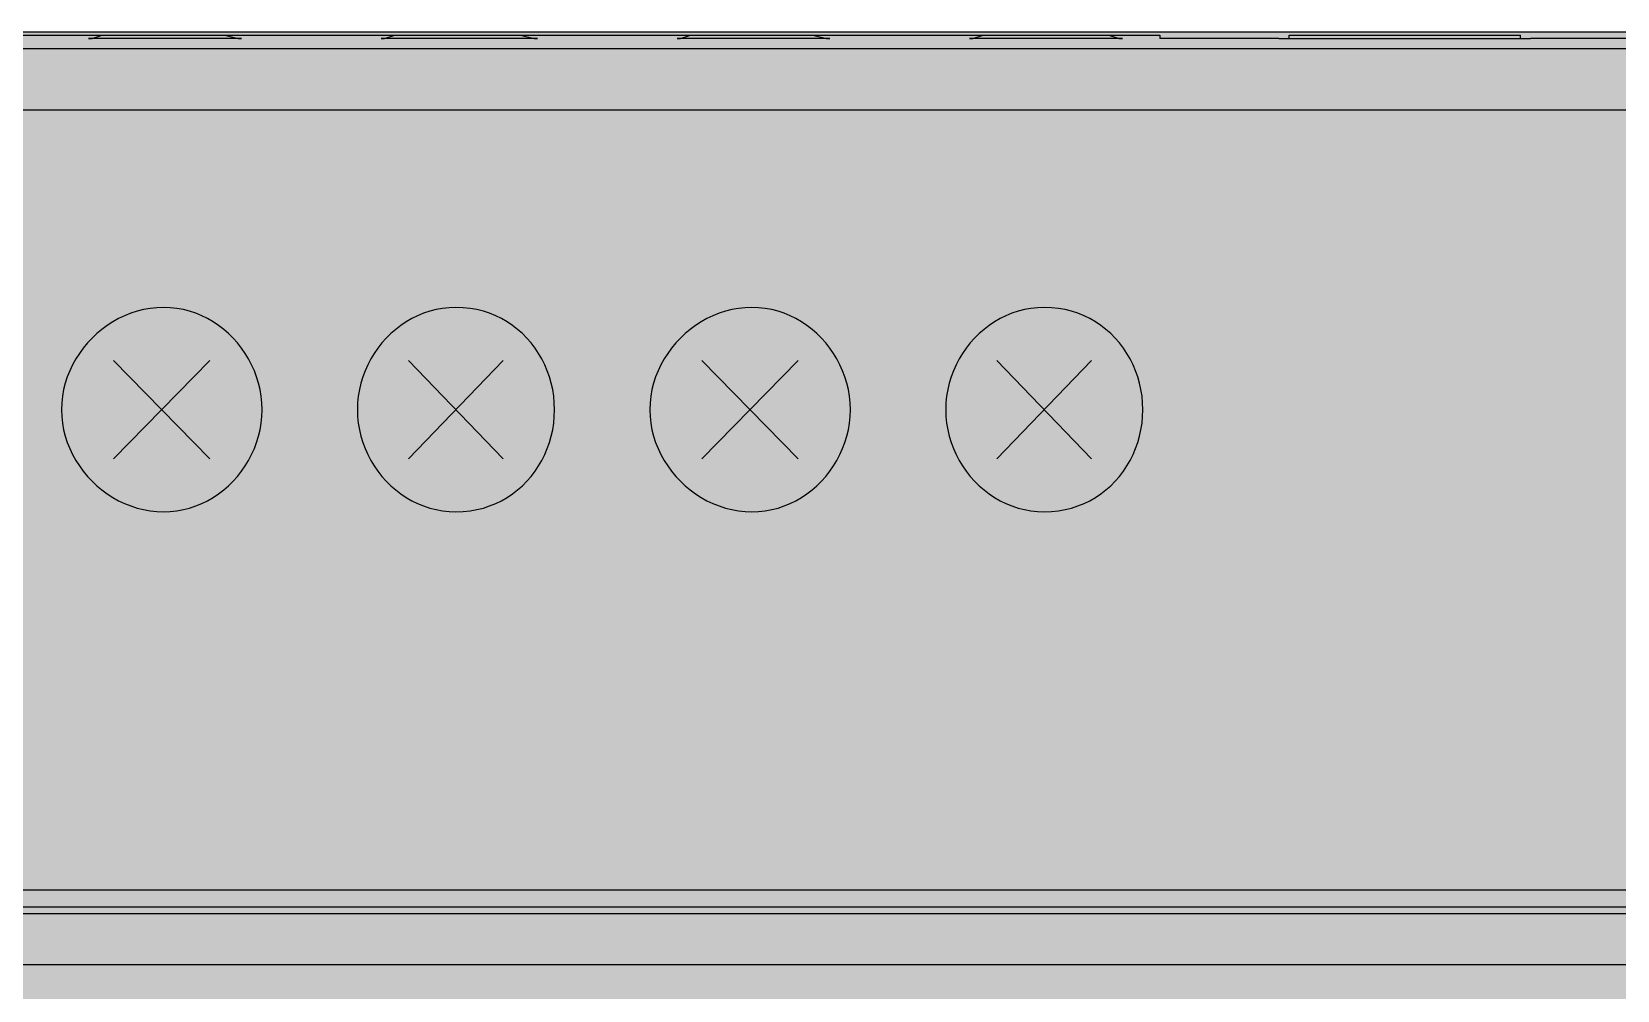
# Model space of a CAD drawing. Header units: millimetres. Extents: x 0 to 966, y -664 to 90.
# Drawn here: x 286 to 327.11, y -194.84 to -170 of the extents above; entities that cross this region are included whole.
import ezdxf

# ---------------------------------------------------------------- set-up
doc = ezdxf.new("R2010")
doc.units = ezdxf.units.MM
for name, color, linetype in [('HDL_BODY', 7, 'Continuous'), ('HDL_COLOUR', 7, 'Continuous'), ('HDL_DETAIL', 7, 'Continuous'), ('HDL_PRINT', 7, 'Continuous')]:
    doc.layers.add(name, color=color, linetype=linetype)

# ---------------------------------------------------------------- blocks, each defined once
blk = doc.blocks.new('M_R8.10.1_FRONT')
at = {"layer": 'HDL_BODY', "true_color": 0x202126}
blk.add_hatch(color=250, dxfattribs=at).paths.add_polyline_path([(0, 0), (144, 0), (144, 90), (0, 90)])
at = {"layer": 'HDL_BODY', "true_color": 0x2a2a30}
blk.add_hatch(color=250, dxfattribs=at).paths.add_polyline_path([(0.4, 20.52), (143.6, 20.52), (143.6, 68.31), (0.4, 68.31)])
at = {"layer": 'HDL_COLOUR', "true_color": 0x1a332c}
for points in [[(41.974, 80.207), (41.968, 80.383), (41.95, 80.556), (41.922, 80.726), (41.882, 80.894), (41.833, 81.057), (41.773, 81.217), (41.703, 81.371), (41.624, 81.521), (41.537, 81.665), (41.441, 81.804), (41.336, 81.936), (41.225, 82.06), (41.105, 82.178), (40.979, 82.288), (40.846, 82.389), (40.707, 82.482), (40.562, 82.566), (40.412, 82.64), (40.256, 82.704), (40.096, 82.757), (39.932, 82.799), (39.764, 82.83), (39.592, 82.849), (39.417, 82.855), (39.242, 82.849), (39.069, 82.83), (38.899, 82.799), (38.731, 82.757), (38.568, 82.704), (38.409, 82.64), (38.254, 82.566), (38.104, 82.482), (37.96, 82.389), (37.822, 82.288), (37.69, 82.178), (37.565, 82.06), (37.448, 81.936), (37.338, 81.804), (37.237, 81.665), (37.144, 81.521), (37.06, 81.371), (36.986, 81.217), (36.923, 81.057), (36.869, 80.894), (36.827, 80.726), (36.797, 80.556), (36.778, 80.383), (36.771, 80.207), (36.778, 80.032), (36.797, 79.859), (36.827, 79.688), (36.869, 79.521), (36.923, 79.358), (36.986, 79.198), (37.06, 79.043), (37.144, 78.894), (37.237, 78.749), (37.338, 78.611), (37.448, 78.479), (37.565, 78.354), (37.69, 78.237), (37.822, 78.127), (37.96, 78.026), (38.104, 77.933), (38.254, 77.849), (38.409, 77.775), (38.568, 77.711), (38.731, 77.658), (38.899, 77.616), (39.069, 77.585), (39.242, 77.566), (39.417, 77.56), (39.592, 77.566), (39.764, 77.585), (39.932, 77.616), (40.096, 77.658), (40.256, 77.711), (40.412, 77.775), (40.562, 77.849), (40.707, 77.933), (40.846, 78.026), (40.979, 78.127), (41.105, 78.237), (41.225, 78.354), (41.336, 78.479), (41.441, 78.611), (41.537, 78.749), (41.624, 78.894), (41.703, 79.043), (41.773, 79.198), (41.833, 79.358), (41.882, 79.521), (41.922, 79.688), (41.95, 79.859), (41.968, 80.032), (41.974, 80.207)], [(49.557, 80.207), (49.552, 80.383), (49.535, 80.556), (49.509, 80.726), (49.472, 80.894), (49.425, 81.057), (49.368, 81.217), (49.303, 81.371), (49.228, 81.521), (49.144, 81.665), (49.051, 81.804), (48.95, 81.936), (48.841, 82.06), (48.724, 82.178), (48.6, 82.288), (48.469, 82.389), (48.33, 82.482), (48.185, 82.566), (48.033, 82.64), (47.875, 82.704), (47.711, 82.757), (47.541, 82.799), (47.366, 82.83), (47.186, 82.849), (47, 82.855), (46.826, 82.849), (46.654, 82.83), (46.486, 82.799), (46.321, 82.757), (46.161, 82.704), (46.006, 82.64), (45.856, 82.566), (45.711, 82.482), (45.572, 82.389), (45.439, 82.288), (45.313, 82.178), (45.193, 82.06), (45.081, 81.936), (44.977, 81.804), (44.881, 81.665), (44.793, 81.521), (44.715, 81.371), (44.645, 81.217), (44.585, 81.057), (44.535, 80.894), (44.496, 80.726), (44.467, 80.556), (44.45, 80.383), (44.444, 80.207), (44.45, 80.032), (44.467, 79.859), (44.496, 79.688), (44.535, 79.521), (44.585, 79.358), (44.645, 79.198), (44.715, 79.043), (44.793, 78.894), (44.881, 78.749), (44.977, 78.611), (45.081, 78.479), (45.193, 78.354), (45.313, 78.237), (45.439, 78.127), (45.572, 78.026), (45.711, 77.933), (45.856, 77.849), (46.006, 77.775), (46.161, 77.711), (46.321, 77.658), (46.486, 77.616), (46.654, 77.585), (46.826, 77.566), (47, 77.56), (47.186, 77.566), (47.366, 77.585), (47.541, 77.616), (47.711, 77.658), (47.875, 77.711), (48.033, 77.775), (48.185, 77.849), (48.33, 77.933), (48.469, 78.026), (48.6, 78.127), (48.724, 78.237), (48.841, 78.354), (48.95, 78.479), (49.051, 78.611), (49.144, 78.749), (49.228, 78.894), (49.303, 79.043), (49.368, 79.198), (49.425, 79.358), (49.472, 79.521), (49.509, 79.688), (49.535, 79.859), (49.552, 80.032), (49.557, 80.207)], [(57.23, 80.207), (57.224, 80.383), (57.206, 80.556), (57.178, 80.726), (57.138, 80.894), (57.088, 81.057), (57.028, 81.217), (56.959, 81.371), (56.88, 81.521), (56.793, 81.665), (56.696, 81.804), (56.592, 81.936), (56.48, 82.06), (56.361, 82.178), (56.235, 82.288), (56.102, 82.389), (55.963, 82.482), (55.818, 82.566), (55.668, 82.64), (55.512, 82.704), (55.352, 82.757), (55.188, 82.799), (55.02, 82.83), (54.848, 82.849), (54.673, 82.855), (54.498, 82.849), (54.325, 82.83), (54.154, 82.799), (53.987, 82.757), (53.824, 82.704), (53.664, 82.64), (53.51, 82.566), (53.36, 82.482), (53.216, 82.389), (53.078, 82.288), (52.946, 82.178), (52.821, 82.06), (52.704, 81.936), (52.594, 81.804), (52.492, 81.665), (52.4, 81.521), (52.316, 81.371), (52.242, 81.217), (52.178, 81.057), (52.125, 80.894), (52.083, 80.726), (52.052, 80.556), (52.034, 80.383), (52.027, 80.207), (52.034, 80.032), (52.052, 79.859), (52.083, 79.688), (52.125, 79.521), (52.178, 79.358), (52.242, 79.198), (52.316, 79.043), (52.4, 78.894), (52.492, 78.749), (52.594, 78.611), (52.704, 78.479), (52.821, 78.354), (52.946, 78.237), (53.078, 78.127), (53.216, 78.026), (53.36, 77.933), (53.51, 77.849), (53.664, 77.775), (53.824, 77.711), (53.987, 77.658), (54.154, 77.616), (54.325, 77.585), (54.498, 77.566), (54.673, 77.56), (54.848, 77.566), (55.02, 77.585), (55.188, 77.616), (55.352, 77.658), (55.512, 77.711), (55.668, 77.775), (55.818, 77.849), (55.963, 77.933), (56.102, 78.026), (56.235, 78.127), (56.361, 78.237), (56.48, 78.354), (56.592, 78.479), (56.696, 78.611), (56.793, 78.749), (56.88, 78.894), (56.959, 79.043), (57.028, 79.198), (57.088, 79.358), (57.138, 79.521), (57.178, 79.688), (57.206, 79.859), (57.224, 80.032), (57.23, 80.207)], [(64.813, 80.207), (64.807, 80.383), (64.791, 80.556), (64.764, 80.726), (64.728, 80.894), (64.681, 81.057), (64.624, 81.217), (64.558, 81.371), (64.483, 81.521), (64.399, 81.665), (64.307, 81.804), (64.206, 81.936), (64.097, 82.06), (63.98, 82.178), (63.856, 82.288), (63.724, 82.389), (63.586, 82.482), (63.44, 82.566), (63.289, 82.64), (63.13, 82.704), (62.966, 82.757), (62.797, 82.799), (62.622, 82.83), (62.441, 82.849), (62.256, 82.855), (62.081, 82.849), (61.91, 82.83), (61.741, 82.799), (61.577, 82.757), (61.417, 82.704), (61.262, 82.64), (61.111, 82.566), (60.966, 82.482), (60.827, 82.389), (60.695, 82.288), (60.568, 82.178), (60.449, 82.06), (60.337, 81.936), (60.233, 81.804), (60.137, 81.665), (60.049, 81.521), (59.97, 81.371), (59.901, 81.217), (59.841, 81.057), (59.791, 80.894), (59.752, 80.726), (59.723, 80.556), (59.706, 80.383), (59.7, 80.207), (59.706, 80.032), (59.723, 79.859), (59.752, 79.688), (59.791, 79.521), (59.841, 79.358), (59.901, 79.198), (59.97, 79.043), (60.049, 78.894), (60.137, 78.749), (60.233, 78.611), (60.337, 78.479), (60.449, 78.354), (60.568, 78.237), (60.695, 78.127), (60.827, 78.026), (60.966, 77.933), (61.111, 77.849), (61.262, 77.775), (61.417, 77.711), (61.577, 77.658), (61.741, 77.616), (61.91, 77.585), (62.081, 77.566), (62.256, 77.56), (62.441, 77.566), (62.622, 77.585), (62.797, 77.616), (62.966, 77.658), (63.13, 77.711), (63.289, 77.775), (63.44, 77.849), (63.586, 77.933), (63.724, 78.026), (63.856, 78.127), (63.98, 78.237), (64.097, 78.354), (64.206, 78.479), (64.307, 78.611), (64.399, 78.749), (64.483, 78.894), (64.558, 79.043), (64.624, 79.198), (64.681, 79.358), (64.728, 79.521), (64.764, 79.688), (64.791, 79.859), (64.807, 80.032), (64.813, 80.207)]]:
    blk.add_hatch(color=250, dxfattribs=at).paths.add_polyline_path(points)
at = {"layer": 'HDL_COLOUR', "true_color": 0x9ea4a8}
for points in [[(41.193, 80.207), (41.178, 80.449), (41.131, 80.687), (41.055, 80.917), (40.949, 81.134), (40.817, 81.336), (40.66, 81.518), (40.481, 81.678), (40.283, 81.812), (40.069, 81.92), (39.844, 81.997), (39.61, 82.045), (39.373, 82.061), (39.135, 82.045), (38.901, 81.997), (38.676, 81.92), (38.462, 81.812), (38.264, 81.678), (38.085, 81.518), (37.928, 81.336), (37.796, 81.134), (37.69, 80.917), (37.614, 80.687), (37.567, 80.449), (37.552, 80.207), (37.567, 79.966), (37.614, 79.728), (37.69, 79.498), (37.796, 79.281), (37.928, 79.079), (38.085, 78.897), (38.264, 78.737), (38.462, 78.603), (38.676, 78.495), (38.901, 78.417), (39.135, 78.37), (39.373, 78.354), (39.61, 78.37), (39.844, 78.417), (40.069, 78.495), (40.283, 78.603), (40.481, 78.737), (40.66, 78.897), (40.817, 79.079), (40.949, 79.281), (41.055, 79.498), (41.131, 79.728), (41.178, 79.966)], [(48.79, 80.207), (48.775, 80.449), (48.729, 80.687), (48.654, 80.917), (48.55, 81.134), (48.42, 81.336), (48.266, 81.518), (48.09, 81.678), (47.895, 81.812), (47.685, 81.92), (47.464, 81.997), (47.234, 82.045), (47, 82.061), (46.767, 82.045), (46.537, 81.997), (46.316, 81.92), (46.106, 81.812), (45.911, 81.678), (45.735, 81.518), (45.581, 81.336), (45.451, 81.134), (45.347, 80.917), (45.272, 80.687), (45.226, 80.449), (45.211, 80.207), (45.226, 79.966), (45.272, 79.728), (45.347, 79.498), (45.451, 79.281), (45.581, 79.079), (45.735, 78.897), (45.911, 78.737), (46.106, 78.603), (46.316, 78.495), (46.537, 78.417), (46.767, 78.37), (47, 78.354), (47.234, 78.37), (47.464, 78.417), (47.685, 78.495), (47.895, 78.603), (48.09, 78.737), (48.266, 78.897), (48.42, 79.079), (48.55, 79.281), (48.654, 79.498), (48.729, 79.728), (48.775, 79.966)], [(56.449, 80.207), (56.434, 80.449), (56.387, 80.687), (56.311, 80.917), (56.205, 81.134), (56.073, 81.336), (55.916, 81.518), (55.737, 81.678), (55.539, 81.812), (55.325, 81.92), (55.1, 81.997), (54.866, 82.045), (54.628, 82.061), (54.391, 82.045), (54.157, 81.997), (53.932, 81.92), (53.718, 81.812), (53.52, 81.678), (53.341, 81.518), (53.184, 81.336), (53.052, 81.134), (52.946, 80.917), (52.87, 80.687), (52.823, 80.449), (52.808, 80.207), (52.823, 79.966), (52.87, 79.728), (52.946, 79.498), (53.052, 79.281), (53.184, 79.079), (53.341, 78.897), (53.52, 78.737), (53.718, 78.603), (53.932, 78.495), (54.157, 78.417), (54.391, 78.37), (54.628, 78.354), (54.866, 78.37), (55.1, 78.417), (55.325, 78.495), (55.539, 78.603), (55.737, 78.737), (55.916, 78.897), (56.073, 79.079), (56.205, 79.281), (56.311, 79.498), (56.387, 79.728), (56.434, 79.966)], [(64.046, 80.207), (64.031, 80.449), (63.985, 80.687), (63.91, 80.917), (63.806, 81.134), (63.676, 81.336), (63.522, 81.518), (63.346, 81.678), (63.151, 81.812), (62.941, 81.92), (62.719, 81.997), (62.49, 82.045), (62.256, 82.061), (62.023, 82.045), (61.793, 81.997), (61.571, 81.92), (61.361, 81.812), (61.167, 81.678), (60.991, 81.518), (60.837, 81.336), (60.706, 81.134), (60.603, 80.917), (60.528, 80.687), (60.482, 80.449), (60.467, 80.207), (60.482, 79.966), (60.528, 79.728), (60.603, 79.498), (60.706, 79.281), (60.837, 79.079), (60.991, 78.897), (61.167, 78.737), (61.361, 78.603), (61.571, 78.495), (61.793, 78.417), (62.023, 78.37), (62.256, 78.354), (62.49, 78.37), (62.719, 78.417), (62.941, 78.495), (63.151, 78.603), (63.346, 78.737), (63.522, 78.897), (63.676, 79.079), (63.806, 79.281), (63.91, 79.498), (63.985, 79.728), (64.031, 79.966)]]:
    blk.add_hatch(color=253, dxfattribs=at).paths.add_polyline_path(points)
at = {"layer": 'HDL_PRINT', "true_color": 0xdee1e9}
for points in [[(44.006, 84.24), (41.271, 85.386), (41.358, 85.368), (39.417, 85.368), (39.637, 85.589), (39.637, 82.855), (39.197, 82.855), (39.197, 85.589), (39.417, 85.809), (41.358, 85.809), (41.441, 85.791), (44.176, 84.645), (44.006, 84.24)], [(44.709, 85.809), (47, 85.809), (47.221, 85.589), (47.221, 82.855), (46.78, 82.855), (46.78, 85.589), (47, 85.368), (44.709, 85.368), (44.709, 85.809)], [(59.259, 84.24), (56.527, 85.386), (56.613, 85.368), (54.673, 85.368), (54.893, 85.589), (54.893, 82.855), (54.453, 82.855), (54.453, 85.589), (54.673, 85.809), (56.613, 85.809), (56.697, 85.791), (59.432, 84.645), (59.259, 84.24)], [(59.875, 85.809), (62.256, 85.809), (62.477, 85.589), (62.477, 82.855), (62.036, 82.855), (62.036, 85.589), (62.256, 85.368), (59.875, 85.368), (59.875, 85.809)], [(38.712, 75.178), (39.063, 75.178), (39.072, 75.177), (39.095, 75.172), (39.121, 75.158), (39.143, 75.132), (39.152, 75.088), (39.19, 75.055), (39.228, 75.032), (39.266, 75.016), (39.304, 75.006), (39.341, 75.001), (39.379, 74.999), (39.417, 74.999), (39.424, 74.999), (39.443, 75.002), (39.472, 75.01), (39.508, 75.025), (39.549, 75.051), (39.593, 75.088), (39.626, 75.122), (39.65, 75.149), (39.665, 75.175), (39.675, 75.203), (39.68, 75.24), (39.682, 75.288), (39.682, 75.353), (39.682, 75.392), (39.68, 75.429), (39.675, 75.467), (39.665, 75.505), (39.65, 75.542), (39.626, 75.58), (39.593, 75.618), (39.555, 75.651), (39.517, 75.675), (39.479, 75.691), (39.442, 75.701), (39.404, 75.706), (39.366, 75.707), (39.328, 75.708), (39.291, 75.707), (39.253, 75.704), (39.216, 75.694), (39.178, 75.674), (39.14, 75.643), (39.101, 75.595), (39.063, 75.529), (38.712, 75.618), (38.887, 76.676), (40.033, 76.676), (40.033, 76.324), (39.242, 76.324), (39.152, 75.97), (39.19, 76.003), (39.228, 76.027), (39.266, 76.042), (39.304, 76.052), (39.341, 76.057), (39.379, 76.059), (39.417, 76.059), (39.476, 76.056), (39.534, 76.047), (39.593, 76.033), (39.652, 76.014), (39.71, 75.992), (39.769, 75.967), (39.828, 75.94), (39.888, 75.912), (39.947, 75.883), (39.976, 75.825), (40.004, 75.766), (40.031, 75.707), (40.056, 75.648), (40.078, 75.589), (40.096, 75.53), (40.11, 75.471), (40.119, 75.412), (40.123, 75.353), (40.119, 75.291), (40.107, 75.236), (40.09, 75.188), (40.067, 75.144), (40.04, 75.104), (40.011, 75.067), (39.979, 75.033), (39.947, 74.999), (39.893, 74.925), (39.839, 74.862), (39.785, 74.808), (39.728, 74.762), (39.67, 74.725), (39.609, 74.696), (39.545, 74.674), (39.477, 74.659), (39.405, 74.65), (39.328, 74.648), (39.262, 74.652), (39.198, 74.663), (39.135, 74.68), (39.075, 74.703), (39.02, 74.73), (38.969, 74.759), (38.925, 74.791), (38.887, 74.823), (38.854, 74.861), (38.822, 74.904), (38.793, 74.951), (38.766, 75), (38.744, 75.05), (38.727, 75.097), (38.716, 75.14), (38.712, 75.178)], [(42.328, 75.088), (43.209, 76.676), (44.09, 75.088), (42.328, 75.088)], [(53.968, 76.324), (53.968, 76.676), (55.378, 76.676), (55.378, 76.414), (55.328, 76.384), (55.283, 76.35), (55.241, 76.31), (55.204, 76.265), (55.169, 76.214), (55.137, 76.159), (55.107, 76.098), (55.078, 76.032), (55.051, 75.96), (55.024, 75.883), (54.974, 75.828), (54.929, 75.769), (54.887, 75.706), (54.85, 75.641), (54.815, 75.575), (54.783, 75.509), (54.754, 75.443), (54.726, 75.38), (54.699, 75.32), (54.673, 75.264), (54.67, 75.205), (54.662, 75.147), (54.65, 75.088), (54.636, 75.03), (54.621, 74.971), (54.607, 74.913), (54.595, 74.854), (54.587, 74.795), (54.584, 74.737), (54.233, 74.737), (54.235, 74.807), (54.241, 74.873), (54.25, 74.938), (54.263, 75.002), (54.278, 75.067), (54.296, 75.133), (54.316, 75.202), (54.337, 75.275), (54.36, 75.353), (54.384, 75.437), (54.408, 75.529), (54.435, 75.601), (54.465, 75.674), (54.499, 75.746), (54.536, 75.818), (54.575, 75.89), (54.617, 75.963), (54.661, 76.035), (54.707, 76.107), (54.753, 76.18), (54.801, 76.252), (54.849, 76.324), (53.968, 76.324)], [(57.584, 75.088), (58.465, 76.676), (59.346, 75.088), (57.584, 75.088)], [(43.739, 72.882), (44.179, 72.795), (44.174, 72.716), (44.159, 72.638), (44.136, 72.562), (44.106, 72.489), (44.069, 72.42), (44.027, 72.356), (43.98, 72.299), (43.93, 72.249), (43.878, 72.208), (43.825, 72.176), (43.772, 72.15), (43.719, 72.124), (43.664, 72.1), (43.608, 72.077), (43.55, 72.056), (43.49, 72.037), (43.426, 72.022), (43.358, 72.01), (43.286, 72.003), (43.209, 72), (43.139, 72.002), (43.072, 72.01), (43.008, 72.022), (42.947, 72.04), (42.886, 72.064), (42.826, 72.094), (42.766, 72.131), (42.704, 72.175), (42.64, 72.227), (42.574, 72.287), (42.504, 72.355), (42.458, 72.405), (42.416, 72.459), (42.379, 72.518), (42.346, 72.582), (42.318, 72.649), (42.294, 72.721), (42.274, 72.798), (42.258, 72.879), (42.247, 72.964), (42.241, 73.053), (42.239, 73.147), (42.241, 73.241), (42.247, 73.332), (42.258, 73.419), (42.274, 73.502), (42.294, 73.583), (42.318, 73.661), (42.346, 73.738), (42.379, 73.813), (42.416, 73.886), (42.458, 73.959), (42.504, 74.031), (42.574, 74.079), (42.641, 74.126), (42.706, 74.171), (42.77, 74.214), (42.835, 74.254), (42.901, 74.29), (42.97, 74.321), (43.043, 74.347), (43.121, 74.366), (43.206, 74.378), (43.298, 74.383), (43.374, 74.38), (43.447, 74.372), (43.516, 74.359), (43.583, 74.34), (43.65, 74.316), (43.716, 74.287), (43.784, 74.252), (43.854, 74.213), (43.926, 74.168), (44.003, 74.118), (44.036, 74.081), (44.067, 74.037), (44.097, 73.986), (44.124, 73.931), (44.146, 73.871), (44.164, 73.808), (44.175, 73.743), (44.179, 73.677), (43.739, 73.587), (43.733, 73.626), (43.719, 73.664), (43.696, 73.702), (43.668, 73.74), (43.634, 73.778), (43.598, 73.815), (43.56, 73.852), (43.523, 73.886), (43.483, 73.909), (43.441, 73.925), (43.394, 73.935), (43.34, 73.94), (43.279, 73.942), (43.209, 73.942), (43.147, 73.938), (43.091, 73.927), (43.039, 73.909), (42.989, 73.886), (42.939, 73.86), (42.887, 73.83), (42.831, 73.798), (42.768, 73.766), (42.768, 73.707), (42.768, 73.646), (42.768, 73.585), (42.768, 73.522), (42.768, 73.455), (42.768, 73.385), (42.768, 73.311), (42.768, 73.232), (42.768, 73.147), (42.768, 73.085), (42.768, 73.019), (42.768, 72.951), (42.768, 72.883), (42.768, 72.817), (42.768, 72.755), (42.768, 72.699), (42.768, 72.653), (42.768, 72.617), (42.824, 72.564), (42.875, 72.524), (42.922, 72.493), (42.967, 72.471), (43.011, 72.456), (43.056, 72.447), (43.103, 72.443), (43.153, 72.441), (43.209, 72.441), (43.279, 72.441), (43.34, 72.443), (43.394, 72.448), (43.441, 72.458), (43.483, 72.473), (43.523, 72.497), (43.56, 72.53), (43.593, 72.563), (43.626, 72.597), (43.656, 72.633), (43.683, 72.672), (43.706, 72.716), (43.723, 72.765), (43.735, 72.82), (43.739, 72.882)]]:
    blk.add_hatch(color=254, dxfattribs=at).paths.add_polyline_path(points)
h = blk.add_hatch(color=254, dxfattribs=at)
h.paths.add_polyline_path([(47.617, 76.235), (47.265, 76.148), (47.259, 76.191), (47.242, 76.232), (47.221, 76.269), (47.199, 76.298), (47.183, 76.317), (47.176, 76.324), (47.139, 76.362), (47.112, 76.387), (47.089, 76.402), (47.067, 76.41), (47.038, 76.413), (47, 76.414), (46.994, 76.407), (46.977, 76.387), (46.956, 76.358), (46.934, 76.321), (46.918, 76.279), (46.911, 76.235), (46.885, 76.228), (46.865, 76.21), (46.847, 76.179), (46.832, 76.138), (46.817, 76.087), (46.802, 76.026), (46.784, 75.957), (46.762, 75.879), (46.736, 75.794), (46.798, 75.827), (46.852, 75.859), (46.901, 75.889), (46.945, 75.915), (46.985, 75.938), (47.021, 75.955), (47.056, 75.966), (47.09, 75.97), (47.152, 75.966), (47.208, 75.955), (47.26, 75.938), (47.31, 75.915), (47.36, 75.889), (47.412, 75.859), (47.468, 75.827), (47.53, 75.794), (47.559, 75.738), (47.587, 75.687), (47.614, 75.637), (47.639, 75.588), (47.661, 75.536), (47.679, 75.48), (47.694, 75.418), (47.703, 75.346), (47.706, 75.264), (47.703, 75.232), (47.693, 75.194), (47.676, 75.15), (47.653, 75.103), (47.624, 75.051), (47.588, 74.996), (47.545, 74.94), (47.496, 74.882), (47.441, 74.823), (47.404, 74.791), (47.36, 74.759), (47.31, 74.73), (47.254, 74.703), (47.194, 74.68), (47.131, 74.663), (47.066, 74.652), (47, 74.648), (46.968, 74.651), (46.929, 74.661), (46.886, 74.677), (46.838, 74.7), (46.787, 74.73), (46.732, 74.766), (46.676, 74.808), (46.618, 74.857), (46.56, 74.913), (46.512, 74.966), (46.474, 75.019), (46.445, 75.076), (46.422, 75.135), (46.406, 75.199), (46.396, 75.267), (46.389, 75.343), (46.386, 75.426), (46.385, 75.517), (46.384, 75.618), (46.386, 75.734), (46.392, 75.842), (46.402, 75.942), (46.415, 76.034), (46.43, 76.119), (46.448, 76.197), (46.468, 76.269), (46.489, 76.334), (46.512, 76.395), (46.536, 76.45), (46.56, 76.5), (46.618, 76.555), (46.676, 76.604), (46.732, 76.647), (46.787, 76.683), (46.838, 76.712), (46.886, 76.735), (46.929, 76.752), (46.968, 76.762), (47, 76.765), (47.066, 76.761), (47.131, 76.75), (47.194, 76.732), (47.254, 76.709), (47.31, 76.683), (47.36, 76.653), (47.404, 76.622), (47.441, 76.589), (47.474, 76.556), (47.506, 76.521), (47.536, 76.485), (47.562, 76.446), (47.585, 76.402), (47.602, 76.353), (47.613, 76.298), (47.617, 76.235)])
h.paths.add_polyline_path([(46.825, 75.353), (46.825, 75.288), (46.827, 75.24), (46.832, 75.203), (46.841, 75.175), (46.856, 75.149), (46.879, 75.122), (46.911, 75.088), (47, 74.999), (47.044, 74.999), (47.086, 75.002), (47.122, 75.01), (47.15, 75.025), (47.169, 75.051), (47.176, 75.088), (47.214, 75.126), (47.239, 75.154), (47.254, 75.177), (47.262, 75.2), (47.265, 75.227), (47.265, 75.264), (47.265, 75.335), (47.263, 75.397), (47.258, 75.45), (47.249, 75.498), (47.233, 75.54), (47.209, 75.58), (47.176, 75.618), (47.169, 75.625), (47.15, 75.642), (47.122, 75.663), (47.086, 75.685), (47.044, 75.701), (47, 75.708), (46.911, 75.618), (46.879, 75.58), (46.856, 75.542), (46.841, 75.505), (46.832, 75.467), (46.827, 75.429), (46.825, 75.392), (46.825, 75.353)])
h = blk.add_hatch(color=254, dxfattribs=at)
h.paths.add_polyline_path([(61.902, 75.794), (61.87, 75.799), (61.845, 75.814), (61.825, 75.836), (61.806, 75.864), (61.785, 75.897), (61.76, 75.933), (61.727, 75.97), (61.72, 75.977), (61.704, 75.996), (61.683, 76.026), (61.663, 76.062), (61.647, 76.104), (61.64, 76.148), (61.644, 76.214), (61.655, 76.279), (61.672, 76.342), (61.695, 76.401), (61.721, 76.457), (61.751, 76.507), (61.783, 76.552), (61.816, 76.589), (61.845, 76.618), (61.876, 76.646), (61.909, 76.673), (61.948, 76.698), (61.992, 76.72), (62.044, 76.739), (62.104, 76.753), (62.174, 76.762), (62.256, 76.765), (62.322, 76.761), (62.387, 76.75), (62.449, 76.732), (62.509, 76.709), (62.564, 76.683), (62.615, 76.653), (62.659, 76.622), (62.697, 76.589), (62.73, 76.552), (62.762, 76.507), (62.792, 76.457), (62.818, 76.401), (62.84, 76.342), (62.857, 76.279), (62.868, 76.214), (62.872, 76.148), (62.872, 76.11), (62.87, 76.072), (62.866, 76.034), (62.856, 75.996), (62.841, 75.958), (62.818, 75.921), (62.786, 75.883), (62.748, 75.877), (62.72, 75.86), (62.697, 75.839), (62.674, 75.817), (62.645, 75.801), (62.607, 75.794), (62.646, 75.757), (62.684, 75.719), (62.722, 75.682), (62.76, 75.644), (62.798, 75.606), (62.835, 75.567), (62.872, 75.529), (62.877, 75.492), (62.89, 75.454), (62.907, 75.417), (62.926, 75.379), (62.944, 75.341), (62.957, 75.302), (62.962, 75.264), (62.958, 75.208), (62.948, 75.158), (62.932, 75.111), (62.909, 75.066), (62.879, 75.022), (62.843, 74.977), (62.801, 74.93), (62.752, 74.879), (62.697, 74.823), (62.659, 74.791), (62.615, 74.759), (62.564, 74.73), (62.509, 74.703), (62.449, 74.68), (62.387, 74.663), (62.322, 74.652), (62.256, 74.648), (62.19, 74.652), (62.125, 74.663), (62.062, 74.68), (62.003, 74.703), (61.947, 74.73), (61.896, 74.759), (61.852, 74.791), (61.816, 74.823), (61.783, 74.861), (61.751, 74.904), (61.721, 74.951), (61.695, 75), (61.672, 75.05), (61.655, 75.097), (61.644, 75.14), (61.64, 75.178), (61.64, 75.248), (61.642, 75.309), (61.647, 75.363), (61.656, 75.41), (61.672, 75.452), (61.695, 75.492), (61.727, 75.529), (61.732, 75.567), (61.746, 75.606), (61.768, 75.644), (61.797, 75.682), (61.83, 75.719), (61.865, 75.757), (61.902, 75.794)])
h.paths.add_polyline_path([(61.902, 75.264), (61.909, 75.227), (61.925, 75.2), (61.947, 75.177), (61.968, 75.154), (61.985, 75.126), (61.991, 75.088), (62.029, 75.055), (62.067, 75.032), (62.105, 75.016), (62.143, 75.006), (62.18, 75.001), (62.218, 74.999), (62.256, 74.999), (62.3, 74.999), (62.341, 75.002), (62.378, 75.01), (62.406, 75.025), (62.425, 75.051), (62.432, 75.088), (62.469, 75.126), (62.495, 75.154), (62.51, 75.177), (62.518, 75.2), (62.521, 75.227), (62.521, 75.264), (62.521, 75.302), (62.519, 75.341), (62.514, 75.379), (62.504, 75.417), (62.489, 75.454), (62.465, 75.492), (62.432, 75.529), (62.395, 75.536), (62.368, 75.552), (62.345, 75.574), (62.322, 75.595), (62.294, 75.612), (62.256, 75.618), (62.218, 75.613), (62.18, 75.599), (62.143, 75.576), (62.105, 75.548), (62.067, 75.515), (62.029, 75.48), (61.991, 75.443), (61.985, 75.436), (61.968, 75.416), (61.947, 75.387), (61.925, 75.35), (61.909, 75.308), (61.902, 75.264)])
h.paths.add_polyline_path([(61.991, 76.148), (61.992, 76.104), (61.995, 76.062), (62.003, 76.026), (62.018, 75.996), (62.043, 75.977), (62.081, 75.97), (62.087, 75.933), (62.106, 75.909), (62.135, 75.894), (62.171, 75.887), (62.212, 75.884), (62.256, 75.883), (62.294, 75.884), (62.322, 75.887), (62.345, 75.894), (62.368, 75.909), (62.395, 75.933), (62.432, 75.97), (62.438, 76.008), (62.455, 76.036), (62.476, 76.059), (62.498, 76.082), (62.515, 76.11), (62.521, 76.148), (62.515, 76.191), (62.498, 76.232), (62.476, 76.269), (62.455, 76.298), (62.438, 76.317), (62.432, 76.324), (62.395, 76.362), (62.368, 76.387), (62.345, 76.402), (62.322, 76.41), (62.294, 76.413), (62.256, 76.414), (62.212, 76.413), (62.171, 76.41), (62.135, 76.402), (62.106, 76.387), (62.087, 76.362), (62.081, 76.324), (62.043, 76.317), (62.018, 76.298), (62.003, 76.269), (61.995, 76.232), (61.992, 76.191), (61.991, 76.148)])
h = blk.add_hatch(color=254, dxfattribs=at)
h.paths.add_polyline_path([(57.494, 74.293), (58.289, 74.293), (58.38, 74.293), (58.456, 74.292), (58.52, 74.289), (58.574, 74.282), (58.62, 74.272), (58.66, 74.257), (58.696, 74.235), (58.73, 74.207), (58.792, 74.203), (58.848, 74.192), (58.9, 74.174), (58.95, 74.151), (59, 74.125), (59.052, 74.095), (59.108, 74.064), (59.17, 74.031), (59.2, 73.994), (59.223, 73.949), (59.242, 73.899), (59.259, 73.843), (59.276, 73.783), (59.294, 73.72), (59.317, 73.654), (59.346, 73.587), (59.372, 73.555), (59.393, 73.517), (59.408, 73.471), (59.42, 73.419), (59.427, 73.361), (59.432, 73.296), (59.434, 73.224), (59.435, 73.145), (59.435, 73.06), (59.435, 73.023), (59.433, 72.978), (59.43, 72.928), (59.424, 72.872), (59.413, 72.812), (59.397, 72.749), (59.375, 72.683), (59.346, 72.617), (59.313, 72.555), (59.28, 72.5), (59.247, 72.452), (59.214, 72.409), (59.181, 72.369), (59.148, 72.333), (59.114, 72.299), (59.081, 72.265), (59.048, 72.232), (59.014, 72.199), (58.978, 72.166), (58.939, 72.133), (58.895, 72.1), (58.846, 72.067), (58.791, 72.034), (58.73, 72), (58.375, 72), (57.494, 72), (57.494, 74.293)])
h.paths.add_polyline_path([(57.935, 73.852), (57.935, 72.355), (58.289, 72.355), (58.338, 72.361), (58.395, 72.377), (58.452, 72.398), (58.502, 72.419), (58.538, 72.435), (58.551, 72.441), (58.595, 72.441), (58.637, 72.444), (58.674, 72.452), (58.703, 72.467), (58.722, 72.493), (58.73, 72.53), (58.762, 72.535), (58.786, 72.549), (58.807, 72.571), (58.826, 72.599), (58.846, 72.632), (58.872, 72.668), (58.905, 72.706), (58.905, 73.06), (58.905, 73.501), (58.872, 73.538), (58.846, 73.576), (58.826, 73.614), (58.807, 73.651), (58.786, 73.69), (58.762, 73.728), (58.73, 73.766), (58.722, 73.773), (58.703, 73.789), (58.674, 73.809), (58.637, 73.83), (58.595, 73.846), (58.551, 73.852), (58.11, 73.852), (57.935, 73.852)])
at = {"layer": 'HDL_DETAIL', "color": 251, "true_color": 0x52555c}
for points in [[(0, 90), (144, 90), (144, 0), (0, 0), (0, 90)], [(41.974, 80.207), (41.968, 80.383), (41.95, 80.556), (41.922, 80.726), (41.882, 80.894), (41.833, 81.057), (41.773, 81.217), (41.703, 81.371), (41.624, 81.521), (41.537, 81.665), (41.441, 81.804), (41.336, 81.936), (41.225, 82.06), (41.105, 82.178), (40.979, 82.288), (40.846, 82.389), (40.707, 82.482), (40.562, 82.566), (40.412, 82.64), (40.256, 82.704), (40.096, 82.757), (39.932, 82.799), (39.764, 82.83), (39.592, 82.849), (39.417, 82.855), (39.242, 82.849), (39.069, 82.83), (38.899, 82.799), (38.731, 82.757), (38.568, 82.704), (38.409, 82.64), (38.254, 82.566), (38.104, 82.482), (37.96, 82.389), (37.822, 82.288), (37.69, 82.178), (37.565, 82.06), (37.448, 81.936), (37.338, 81.804), (37.237, 81.665), (37.144, 81.521), (37.06, 81.371), (36.986, 81.217), (36.923, 81.057), (36.869, 80.894), (36.827, 80.726), (36.797, 80.556), (36.778, 80.383), (36.771, 80.207), (36.778, 80.032), (36.797, 79.859), (36.827, 79.688), (36.869, 79.521), (36.923, 79.358), (36.986, 79.198), (37.06, 79.043), (37.144, 78.894), (37.237, 78.749), (37.338, 78.611), (37.448, 78.479), (37.565, 78.354), (37.69, 78.237), (37.822, 78.127), (37.96, 78.026), (38.104, 77.933), (38.254, 77.849), (38.409, 77.775), (38.568, 77.711), (38.731, 77.658), (38.899, 77.616), (39.069, 77.585), (39.242, 77.566), (39.417, 77.56), (39.592, 77.566), (39.764, 77.585), (39.932, 77.616), (40.096, 77.658), (40.256, 77.711), (40.412, 77.775), (40.562, 77.849), (40.707, 77.933), (40.846, 78.026), (40.979, 78.127), (41.105, 78.237), (41.225, 78.354), (41.336, 78.479), (41.441, 78.611), (41.537, 78.749), (41.624, 78.894), (41.703, 79.043), (41.773, 79.198), (41.833, 79.358), (41.882, 79.521), (41.922, 79.688), (41.95, 79.859), (41.968, 80.032), (41.974, 80.207)], [(49.557, 80.207), (49.552, 80.383), (49.535, 80.556), (49.509, 80.726), (49.472, 80.894), (49.425, 81.057), (49.368, 81.217), (49.303, 81.371), (49.228, 81.521), (49.144, 81.665), (49.051, 81.804), (48.95, 81.936), (48.841, 82.06), (48.724, 82.178), (48.6, 82.288), (48.469, 82.389), (48.33, 82.482), (48.185, 82.566), (48.033, 82.64), (47.875, 82.704), (47.711, 82.757), (47.541, 82.799), (47.366, 82.83), (47.186, 82.849), (47, 82.855), (46.826, 82.849), (46.654, 82.83), (46.486, 82.799), (46.321, 82.757), (46.161, 82.704), (46.006, 82.64), (45.856, 82.566), (45.711, 82.482), (45.572, 82.389), (45.439, 82.288), (45.313, 82.178), (45.193, 82.06), (45.081, 81.936), (44.977, 81.804), (44.881, 81.665), (44.793, 81.521), (44.715, 81.371), (44.645, 81.217), (44.585, 81.057), (44.535, 80.894), (44.496, 80.726), (44.467, 80.556), (44.45, 80.383), (44.444, 80.207), (44.45, 80.032), (44.467, 79.859), (44.496, 79.688), (44.535, 79.521), (44.585, 79.358), (44.645, 79.198), (44.715, 79.043), (44.793, 78.894), (44.881, 78.749), (44.977, 78.611), (45.081, 78.479), (45.193, 78.354), (45.313, 78.237), (45.439, 78.127), (45.572, 78.026), (45.711, 77.933), (45.856, 77.849), (46.006, 77.775), (46.161, 77.711), (46.321, 77.658), (46.486, 77.616), (46.654, 77.585), (46.826, 77.566), (47, 77.56), (47.186, 77.566), (47.366, 77.585), (47.541, 77.616), (47.711, 77.658), (47.875, 77.711), (48.033, 77.775), (48.185, 77.849), (48.33, 77.933), (48.469, 78.026), (48.6, 78.127), (48.724, 78.237), (48.841, 78.354), (48.95, 78.479), (49.051, 78.611), (49.144, 78.749), (49.228, 78.894), (49.303, 79.043), (49.368, 79.198), (49.425, 79.358), (49.472, 79.521), (49.509, 79.688), (49.535, 79.859), (49.552, 80.032), (49.557, 80.207)], [(57.23, 80.207), (57.224, 80.383), (57.206, 80.556), (57.178, 80.726), (57.138, 80.894), (57.088, 81.057), (57.028, 81.217), (56.959, 81.371), (56.88, 81.521), (56.793, 81.665), (56.696, 81.804), (56.592, 81.936), (56.48, 82.06), (56.361, 82.178), (56.235, 82.288), (56.102, 82.389), (55.963, 82.482), (55.818, 82.566), (55.668, 82.64), (55.512, 82.704), (55.352, 82.757), (55.188, 82.799), (55.02, 82.83), (54.848, 82.849), (54.673, 82.855), (54.498, 82.849), (54.325, 82.83), (54.154, 82.799), (53.987, 82.757), (53.824, 82.704), (53.664, 82.64), (53.51, 82.566), (53.36, 82.482), (53.216, 82.389), (53.078, 82.288), (52.946, 82.178), (52.821, 82.06), (52.704, 81.936), (52.594, 81.804), (52.492, 81.665), (52.4, 81.521), (52.316, 81.371), (52.242, 81.217), (52.178, 81.057), (52.125, 80.894), (52.083, 80.726), (52.052, 80.556), (52.034, 80.383), (52.027, 80.207), (52.034, 80.032), (52.052, 79.859), (52.083, 79.688), (52.125, 79.521), (52.178, 79.358), (52.242, 79.198), (52.316, 79.043), (52.4, 78.894), (52.492, 78.749), (52.594, 78.611), (52.704, 78.479), (52.821, 78.354), (52.946, 78.237), (53.078, 78.127), (53.216, 78.026), (53.36, 77.933), (53.51, 77.849), (53.664, 77.775), (53.824, 77.711), (53.987, 77.658), (54.154, 77.616), (54.325, 77.585), (54.498, 77.566), (54.673, 77.56), (54.848, 77.566), (55.02, 77.585), (55.188, 77.616), (55.352, 77.658), (55.512, 77.711), (55.668, 77.775), (55.818, 77.849), (55.963, 77.933), (56.102, 78.026), (56.235, 78.127), (56.361, 78.237), (56.48, 78.354), (56.592, 78.479), (56.696, 78.611), (56.793, 78.749), (56.88, 78.894), (56.959, 79.043), (57.028, 79.198), (57.088, 79.358), (57.138, 79.521), (57.178, 79.688), (57.206, 79.859), (57.224, 80.032), (57.23, 80.207)], [(64.813, 80.207), (64.807, 80.383), (64.791, 80.556), (64.764, 80.726), (64.728, 80.894), (64.681, 81.057), (64.624, 81.217), (64.558, 81.371), (64.483, 81.521), (64.399, 81.665), (64.307, 81.804), (64.206, 81.936), (64.097, 82.06), (63.98, 82.178), (63.856, 82.288), (63.724, 82.389), (63.586, 82.482), (63.44, 82.566), (63.289, 82.64), (63.13, 82.704), (62.966, 82.757), (62.797, 82.799), (62.622, 82.83), (62.441, 82.849), (62.256, 82.855), (62.081, 82.849), (61.91, 82.83), (61.741, 82.799), (61.577, 82.757), (61.417, 82.704), (61.262, 82.64), (61.111, 82.566), (60.966, 82.482), (60.827, 82.389), (60.695, 82.288), (60.568, 82.178), (60.449, 82.06), (60.337, 81.936), (60.233, 81.804), (60.137, 81.665), (60.049, 81.521), (59.97, 81.371), (59.901, 81.217), (59.841, 81.057), (59.791, 80.894), (59.752, 80.726), (59.723, 80.556), (59.706, 80.383), (59.7, 80.207), (59.706, 80.032), (59.723, 79.859), (59.752, 79.688), (59.791, 79.521), (59.841, 79.358), (59.901, 79.198), (59.97, 79.043), (60.049, 78.894), (60.137, 78.749), (60.233, 78.611), (60.337, 78.479), (60.449, 78.354), (60.568, 78.237), (60.695, 78.127), (60.827, 78.026), (60.966, 77.933), (61.111, 77.849), (61.262, 77.775), (61.417, 77.711), (61.577, 77.658), (61.741, 77.616), (61.91, 77.585), (62.081, 77.566), (62.256, 77.56), (62.441, 77.566), (62.622, 77.585), (62.797, 77.616), (62.966, 77.658), (63.13, 77.711), (63.289, 77.775), (63.44, 77.849), (63.586, 77.933), (63.724, 78.026), (63.856, 78.127), (63.98, 78.237), (64.097, 78.354), (64.206, 78.479), (64.307, 78.611), (64.399, 78.749), (64.483, 78.894), (64.558, 79.043), (64.624, 79.198), (64.681, 79.358), (64.728, 79.521), (64.764, 79.688), (64.791, 79.859), (64.807, 80.032), (64.813, 80.207)], [(0, 67.766), (144, 67.766), (144, 22.235), (0, 22.235), (0, 67.766)]]:
    blk.add_lwpolyline(points, close=True, dxfattribs=at)
for points in [[(0, 89.913), (65.253, 89.913)], [(0, 89.913), (65.253, 89.913)], [(0, 89.913), (65.253, 89.913)], [(0, 89.913), (65.253, 89.913)], [(0, 89.913), (65.253, 89.913)], [(0, 89.913), (65.253, 89.913)], [(0, 89.913), (65.253, 89.913)], [(0, 89.913), (65.253, 89.913)], [(0, 89.913), (65.253, 89.913)], [(0, 89.913), (65.253, 89.913)], [(0, 89.913), (65.253, 89.913)], [(0, 89.913), (65.253, 89.913)], [(0, 89.913), (65.253, 89.913)], [(0, 89.913), (65.253, 89.913)], [(0, 89.913), (65.253, 89.913)], [(0, 89.913), (65.253, 89.913)], [(0, 89.913), (65.253, 89.913)], [(0, 89.913), (65.253, 89.913)], [(0, 89.913), (65.253, 89.913)], [(0, 89.913), (65.253, 89.913)], [(0, 89.913), (65.253, 89.913)], [(37.477, 89.823), (37.566, 89.823)], [(41.444, 89.823), (41.358, 89.823), (41.004, 89.823), (37.477, 89.823)], [(37.566, 89.823), (37.831, 89.913), (38.271, 89.913), (41.004, 89.913), (41.358, 89.823), (41.444, 89.823)], [(45.06, 89.823), (45.149, 89.823)], [(49.117, 89.823), (49.027, 89.823), (48.676, 89.823), (45.06, 89.823)], [(45.149, 89.823), (45.414, 89.913), (45.855, 89.913), (48.676, 89.913), (49.027, 89.823), (49.117, 89.823)], [(52.733, 89.823), (52.822, 89.823)], [(56.7, 89.823), (56.613, 89.823), (56.259, 89.823), (52.733, 89.823)], [(52.822, 89.823), (53.084, 89.913), (53.438, 89.913), (56.259, 89.913), (56.613, 89.823), (56.7, 89.823)], [(60.316, 89.823), (60.405, 89.823)], [(64.283, 89.823), (64.197, 89.823), (63.932, 89.823), (60.316, 89.823)], [(60.405, 89.823), (60.67, 89.913), (61.11, 89.913), (63.932, 89.913), (64.197, 89.823), (64.283, 89.823)], [(65.253, 89.913), (65.253, 89.823)], [(65.253, 89.913), (65.253, 89.823)], [(65.253, 89.913), (65.253, 89.823)], [(65.253, 89.913), (65.253, 89.823)], [(65.253, 89.913), (65.253, 89.823)], [(65.253, 89.913), (65.253, 89.823)], [(65.253, 89.913), (65.253, 89.823)], [(65.253, 89.913), (65.253, 89.823)], [(65.253, 89.913), (65.253, 89.823)], [(65.253, 89.913), (65.253, 89.823)], [(65.253, 89.913), (65.253, 89.823)], [(65.253, 89.913), (65.253, 89.823)], [(65.253, 89.913), (65.253, 89.823)], [(65.253, 89.913), (65.253, 89.823)], [(65.253, 89.913), (65.253, 89.823)], [(65.253, 89.913), (65.253, 89.823)], [(65.253, 89.913), (65.253, 89.823)], [(65.253, 89.913), (65.253, 89.823)], [(65.253, 89.913), (65.253, 89.823)], [(65.253, 89.913), (65.253, 89.823)], [(65.253, 89.913), (65.253, 89.823)], [(67.107, 89.823), (66.488, 89.823), (66.048, 89.823), (65.253, 89.823)], [(68.34, 89.823), (67.107, 89.823)], [(68.34, 89.823), (67.107, 89.823)], [(68.34, 89.823), (67.107, 89.823)], [(68.34, 89.823), (67.107, 89.823)], [(68.34, 89.823), (67.107, 89.823)], [(68.34, 89.823), (67.107, 89.823)], [(68.34, 89.823), (67.107, 89.823)], [(68.34, 89.823), (67.107, 89.823)], [(68.34, 89.823), (67.107, 89.823)], [(68.34, 89.823), (67.107, 89.823)], [(68.34, 89.823), (67.107, 89.823)], [(68.34, 89.823), (67.107, 89.823)], [(68.34, 89.823), (67.107, 89.823)], [(68.34, 89.823), (67.107, 89.823)], [(68.34, 89.823), (67.107, 89.823)], [(68.34, 89.823), (67.107, 89.823)], [(68.34, 89.823), (67.107, 89.823)], [(68.34, 89.823), (67.107, 89.823)], [(68.34, 89.823), (67.107, 89.823)], [(68.34, 89.823), (67.107, 89.823)], [(68.34, 89.823), (67.107, 89.823)], [(68.34, 89.823), (74.866, 89.823)], [(68.34, 89.823), (74.866, 89.823)], [(68.34, 89.823), (74.866, 89.823)], [(68.34, 89.823), (74.866, 89.823)], [(68.34, 89.823), (74.866, 89.823)], [(68.34, 89.823), (74.866, 89.823)], [(68.34, 89.823), (74.866, 89.823)], [(68.34, 89.823), (74.866, 89.823)], [(68.34, 89.823), (74.866, 89.823)], [(68.34, 89.823), (74.866, 89.823)], [(68.34, 89.823), (74.866, 89.823)], [(68.34, 89.823), (74.866, 89.823)], [(68.34, 89.823), (74.866, 89.823)], [(68.34, 89.823), (74.866, 89.823)], [(68.34, 89.823), (74.866, 89.823)], [(68.34, 89.823), (74.866, 89.823)], [(68.34, 89.823), (74.866, 89.823)], [(68.34, 89.823), (74.866, 89.823)], [(68.34, 89.823), (74.866, 89.823)], [(68.34, 89.823), (74.866, 89.823)], [(68.34, 89.823), (74.866, 89.823)], [(68.604, 89.913), (74.601, 89.913)], [(68.604, 89.913), (74.601, 89.913)], [(68.604, 89.913), (74.601, 89.913)], [(68.604, 89.913), (74.601, 89.913)], [(68.604, 89.913), (74.601, 89.913)], [(68.604, 89.913), (74.601, 89.913)], [(68.604, 89.913), (74.601, 89.913)], [(68.604, 89.913), (74.601, 89.913)], [(68.604, 89.913), (74.601, 89.913)], [(68.604, 89.913), (74.601, 89.913)], [(68.604, 89.913), (74.601, 89.913)], [(68.604, 89.913), (74.601, 89.913)], [(68.604, 89.913), (74.601, 89.913)], [(68.604, 89.913), (74.601, 89.913)], [(68.604, 89.913), (74.601, 89.913)], [(68.604, 89.913), (74.601, 89.913)], [(68.604, 89.913), (74.601, 89.913)], [(68.604, 89.913), (74.601, 89.913)], [(68.604, 89.913), (74.601, 89.913)], [(68.604, 89.913), (74.601, 89.913)], [(68.604, 89.913), (74.601, 89.913)], [(68.604, 89.913), (74.601, 89.913)], [(68.604, 89.913), (74.601, 89.913)], [(68.604, 89.913), (74.601, 89.913)], [(68.604, 89.913), (74.601, 89.913)], [(68.604, 89.913), (74.601, 89.913)], [(68.604, 89.913), (74.601, 89.913)], [(68.604, 89.913), (74.601, 89.913)], [(68.604, 89.913), (74.601, 89.913)], [(68.604, 89.913), (74.601, 89.913)], [(68.604, 89.913), (74.601, 89.913)], [(68.604, 89.913), (74.601, 89.913)], [(68.604, 89.913), (74.601, 89.913)], [(68.604, 89.913), (74.601, 89.913)], [(68.604, 89.913), (74.601, 89.913)], [(68.604, 89.913), (74.601, 89.913)], [(68.604, 89.913), (74.601, 89.913)], [(68.604, 89.913), (74.601, 89.913)], [(68.604, 89.913), (74.601, 89.913)], [(68.604, 89.913), (74.601, 89.913)], [(68.604, 89.913), (74.601, 89.913)], [(68.604, 89.913), (74.601, 89.913)], [(68.604, 89.823), (68.604, 89.913)], [(68.604, 89.823), (68.604, 89.913)], [(68.604, 89.823), (68.604, 89.913)], [(68.604, 89.823), (68.604, 89.913)], [(68.604, 89.823), (68.604, 89.913)], [(68.604, 89.823), (68.604, 89.913)], [(68.604, 89.823), (68.604, 89.913)], [(68.604, 89.823), (68.604, 89.913)], [(68.604, 89.823), (68.604, 89.913)], [(68.604, 89.823), (68.604, 89.913)], [(68.604, 89.823), (68.604, 89.913)], [(68.604, 89.823), (68.604, 89.913)], [(68.604, 89.823), (68.604, 89.913)], [(68.604, 89.823), (68.604, 89.913)], [(68.604, 89.823), (68.604, 89.913)], [(68.604, 89.823), (68.604, 89.913)], [(68.604, 89.823), (68.604, 89.913)], [(68.604, 89.823), (68.604, 89.913)], [(68.604, 89.823), (68.604, 89.913)], [(68.604, 89.823), (68.604, 89.913)], [(68.604, 89.823), (68.604, 89.913)], [(74.601, 89.823), (74.601, 89.913)], [(74.601, 89.823), (74.601, 89.913)], [(74.601, 89.823), (74.601, 89.913)], [(74.601, 89.823), (74.601, 89.913)], [(74.601, 89.823), (74.601, 89.913)], [(74.601, 89.823), (74.601, 89.913)], [(74.601, 89.823), (74.601, 89.913)], [(74.601, 89.823), (74.601, 89.913)], [(74.601, 89.823), (74.601, 89.913)], [(74.601, 89.823), (74.601, 89.913)], [(74.601, 89.823), (74.601, 89.913)], [(74.601, 89.823), (74.601, 89.913)], [(74.601, 89.823), (74.601, 89.913)], [(74.601, 89.823), (74.601, 89.913)], [(74.601, 89.823), (74.601, 89.913)], [(74.601, 89.823), (74.601, 89.913)], [(74.601, 89.823), (74.601, 89.913)], [(74.601, 89.823), (74.601, 89.913)], [(74.601, 89.823), (74.601, 89.913)], [(74.601, 89.823), (74.601, 89.913)], [(74.601, 89.823), (74.601, 89.913)], [(76.188, 89.823), (74.866, 89.823)], [(76.188, 89.823), (74.866, 89.823)], [(76.188, 89.823), (74.866, 89.823)], [(76.188, 89.823), (74.866, 89.823)], [(76.188, 89.823), (74.866, 89.823)], [(76.188, 89.823), (74.866, 89.823)], [(76.188, 89.823), (74.866, 89.823)], [(76.188, 89.823), (74.866, 89.823)], [(76.188, 89.823), (74.866, 89.823)], [(76.188, 89.823), (74.866, 89.823)], [(76.188, 89.823), (74.866, 89.823)], [(76.188, 89.823), (74.866, 89.823)], [(76.188, 89.823), (74.866, 89.823)], [(76.188, 89.823), (74.866, 89.823)], [(76.188, 89.823), (74.866, 89.823)], [(76.188, 89.823), (74.866, 89.823)], [(76.188, 89.823), (74.866, 89.823)], [(76.188, 89.823), (74.866, 89.823)], [(76.188, 89.823), (74.866, 89.823)], [(76.188, 89.823), (74.866, 89.823)], [(76.188, 89.823), (74.866, 89.823)], [(78.042, 89.823), (77.953, 89.823), (77.688, 89.823), (76.188, 89.823)], [(143.297, 89.558), (0, 89.558)], [(143.297, 89.558), (0, 89.558)], [(143.297, 89.558), (0, 89.558)], [(143.297, 89.558), (0, 89.558)], [(143.297, 89.558), (0, 89.558)], [(143.297, 89.558), (0, 89.558)], [(143.297, 89.558), (0, 89.558)], [(143.297, 89.558), (0, 89.558)], [(143.297, 89.558), (0, 89.558)], [(143.297, 89.558), (0, 89.558)], [(143.297, 89.558), (0, 89.558)], [(143.297, 89.558), (0, 89.558)], [(143.297, 89.558), (0, 89.558)], [(143.297, 89.558), (0, 89.558)], [(143.297, 89.558), (0, 89.558)], [(143.297, 89.558), (0, 89.558)], [(143.297, 89.558), (0, 89.558)], [(143.297, 89.558), (0, 89.558)], [(143.297, 89.558), (0, 89.558)], [(143.297, 89.558), (0, 89.558)], [(143.297, 89.558), (0, 89.558)], [(143.208, 87.971), (0, 87.971)], [(143.208, 87.971), (0, 87.971)], [(143.208, 87.971), (0, 87.971)], [(143.208, 87.971), (0, 87.971)], [(143.208, 87.971), (0, 87.971)], [(143.208, 87.971), (0, 87.971)], [(143.208, 87.971), (0, 87.971)], [(143.208, 87.971), (0, 87.971)], [(143.208, 87.971), (0, 87.971)], [(143.208, 87.971), (0, 87.971)], [(143.208, 87.971), (0, 87.971)], [(143.208, 87.971), (0, 87.971)], [(143.208, 87.971), (0, 87.971)], [(143.208, 87.971), (0, 87.971)], [(143.208, 87.971), (0, 87.971)], [(143.208, 87.971), (0, 87.971)], [(143.208, 87.971), (0, 87.971)], [(143.208, 87.971), (0, 87.971)], [(143.208, 87.971), (0, 87.971)], [(143.208, 87.971), (0, 87.971)], [(143.208, 87.971), (0, 87.971)], [(0, 67.325), (143.208, 67.325)], [(0, 67.325), (143.208, 67.325)], [(0, 67.325), (143.208, 67.325)], [(0, 67.325), (143.208, 67.325)], [(0, 67.325), (143.208, 67.325)], [(0, 67.325), (143.208, 67.325)], [(0, 67.325), (143.208, 67.325)], [(0, 67.325), (143.208, 67.325)], [(0, 67.325), (143.208, 67.325)], [(0, 67.325), (143.208, 67.325)], [(0, 67.325), (143.208, 67.325)], [(0, 67.325), (143.208, 67.325)], [(0, 67.325), (143.208, 67.325)], [(0, 67.325), (143.208, 67.325)], [(0, 67.325), (143.208, 67.325)], [(0, 67.325), (143.208, 67.325)], [(0, 67.325), (143.208, 67.325)], [(0, 67.325), (143.208, 67.325)], [(0, 67.325), (143.208, 67.325)], [(0, 67.325), (143.208, 67.325)], [(0, 67.325), (143.208, 67.325)], [(143.032, 67.146), (0.264, 67.146)], [(143.032, 67.146), (0.264, 67.146)], [(143.032, 67.146), (0.264, 67.146)], [(143.032, 67.146), (0.264, 67.146)], [(143.032, 67.146), (0.264, 67.146)], [(143.032, 67.146), (0.264, 67.146)], [(143.032, 67.146), (0.264, 67.146)], [(143.032, 67.146), (0.264, 67.146)], [(143.032, 67.146), (0.264, 67.146)], [(143.032, 67.146), (0.264, 67.146)], [(143.032, 67.146), (0.264, 67.146)], [(143.032, 67.146), (0.264, 67.146)], [(143.032, 67.146), (0.264, 67.146)], [(143.032, 67.146), (0.264, 67.146)], [(143.032, 67.146), (0.264, 67.146)], [(143.032, 67.146), (0.264, 67.146)], [(143.032, 67.146), (0.264, 67.146)], [(143.032, 67.146), (0.264, 67.146)], [(143.032, 67.146), (0.264, 67.146)], [(143.032, 67.146), (0.264, 67.146)], [(143.032, 67.146), (0.264, 67.146)], [(143.032, 65.824), (0.264, 65.824)], [(143.032, 65.824), (0.264, 65.824)], [(143.032, 65.824), (0.264, 65.824)], [(143.032, 65.824), (0.264, 65.824)], [(143.032, 65.824), (0.264, 65.824)], [(143.032, 65.824), (0.264, 65.824)], [(143.032, 65.824), (0.264, 65.824)], [(143.032, 65.824), (0.264, 65.824)], [(143.032, 65.824), (0.264, 65.824)], [(143.032, 65.824), (0.264, 65.824)], [(143.032, 65.824), (0.264, 65.824)], [(143.032, 65.824), (0.264, 65.824)], [(143.032, 65.824), (0.264, 65.824)], [(143.032, 65.824), (0.264, 65.824)], [(143.032, 65.824), (0.264, 65.824)], [(143.032, 65.824), (0.264, 65.824)], [(143.032, 65.824), (0.264, 65.824)], [(143.032, 65.824), (0.264, 65.824)], [(143.032, 65.824), (0.264, 65.824)], [(143.032, 65.824), (0.264, 65.824)], [(143.032, 65.824), (0.264, 65.824)]]:
    blk.add_lwpolyline(points, dxfattribs=at)
at = {"layer": 'HDL_DETAIL', "color": 250, "true_color": 0x25292b}
for points in [[(38.124, 78.937), (40.621, 81.478)], [(38.124, 81.478), (40.621, 78.937)], [(45.773, 78.937), (48.228, 81.478)], [(45.773, 81.478), (48.228, 78.937)], [(53.38, 78.937), (55.877, 81.478)], [(53.38, 81.478), (55.877, 78.937)], [(61.029, 78.937), (63.483, 81.478)], [(61.029, 81.478), (63.483, 78.937)]]:
    blk.add_lwpolyline(points, dxfattribs=at)

msp = doc.modelspace()

# ---------------------------------------------------------------- block references
msp.add_blockref('M_R8.10.1_FRONT', (250, -260))

doc.saveas('drawing.dxf')
